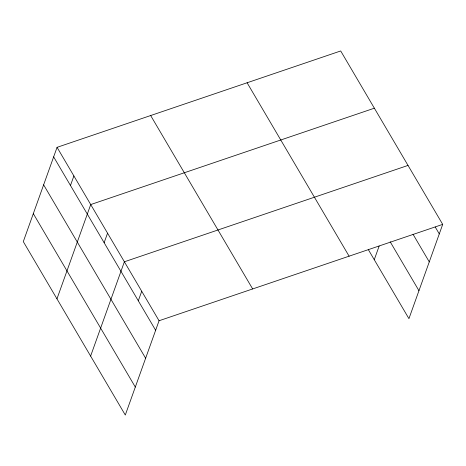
<?xml version="1.0" encoding="UTF-8"?>
<svg xmlns="http://www.w3.org/2000/svg" width="466" height="466" viewBox="0 0 466 466"><rect width="100%" height="100%" fill="white"/><g stroke="black" fill="none" stroke-linecap="round" stroke-linejoin="round"><path stroke-width="0.7" d="M57.062 147.338L23.3 241.621L125.296 415.037L159.057 320.748L57.062 147.338L340.704 50.963L442.7 224.379L408.938 318.662L368.408 249.753M70.477 185.485L73.89 175.95M56.957 298.852L90.719 204.562L374.361 108.194M104.134 242.71L107.547 233.175M90.62 356.076L124.375 261.787L408.024 165.418M138.303 300.803L141.716 291.267M374.262 259.702L379.149 246.06M159.057 320.748L442.7 224.379M435.227 227.012L439.287 233.909M413.039 234.281L429.273 261.88M390.176 241.772L418.957 290.697M247.102 82.767L349.098 256.178M150.664 115.533L252.659 288.943M53.648 156.873L155.644 330.283M43.629 184.839L145.631 358.249M33.313 213.655L135.309 387.065"/></g></svg>
